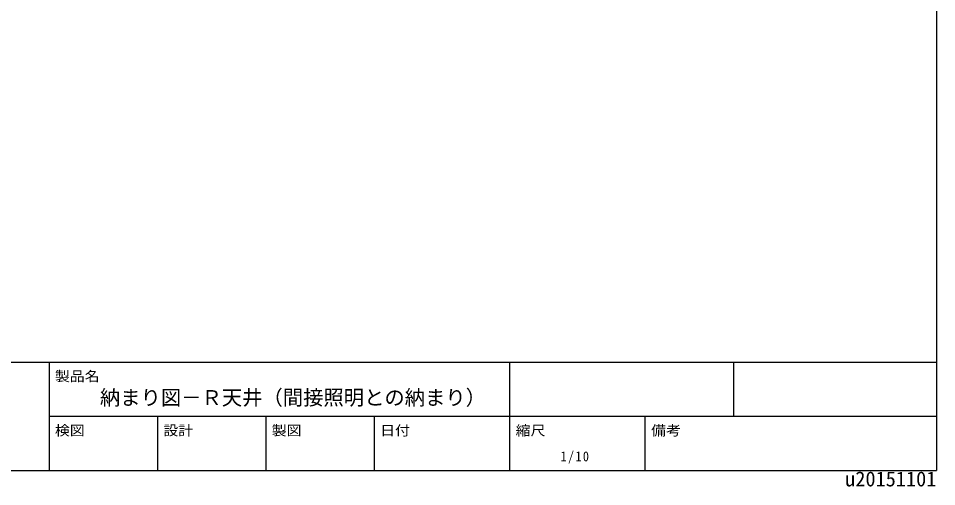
# Model space of a CAD drawing. Units: millimetres on the paper, enlarged 10 times. Extents: x -1375 to 1375, y -973 to 950.
# Drawn here: x 19 to 1375, y -973 to -283 of the extents above; entities that cross this region are included whole.
import ezdxf
from ezdxf.enums import TextEntityAlignment as Align

# ---------------------------------------------------------------- set-up
doc = ezdxf.new("R2010")
doc.units = ezdxf.units.MM
doc.header["$LTSCALE"] = 10
for name, color, linetype in [('1-6_文字', 4, 'Continuous'), ('F-3_太線２', 7, 'Continuous'), ('F-5_固定文字', 7, 'Continuous'), ('F-6_文字', 4, 'Continuous')]:
    doc.layers.add(name, color=color, linetype=linetype)
doc.styles.add('ＭＳ ゴシック', font='')
doc.styles.get('ＭＳ ゴシック').set_extended_font_data('MS Gothic')

msp = doc.modelspace()

# ---------------------------------------------------------------- linework, layer by layer
at = {"layer": 'F-3_太線２', "color": 3}
for p, q in [((1374.67, 950.5), (1374.67, -949.5)), ((-1375.33, -789.5), (1374.67, -789.5)), ((64.67, -789.5), (64.67, -949.5)), ((-1375.33, -949.5), (1374.67, -949.5))]:
    msp.add_line(p, q, dxfattribs=at)
at = {"layer": 'F-3_太線２'}
for p, q in [((744.67, -949.5), (744.67, -789.5)), ((1074.67, -789.5), (1074.67, -869.5)), ((64.67, -869.5), (1374.67, -869.5)), ((224.67, -869.5), (224.67, -949.5)), ((384.67, -869.5), (384.67, -949.5)), ((544.67, -869.5), (544.67, -949.5)), ((944.67, -949.5), (944.67, -869.5))]:
    msp.add_line(p, q, dxfattribs=at)

# ---------------------------------------------------------------- texts
at = {"layer": '1-6_文字', "color": 7, "style": 'ＭＳ ゴシック'}
msp.add_text('u20151101', height=21.99, dxfattribs=at).set_placement((1239.67, -979.5), align=Align.BOTTOM_LEFT)
at = {"layer": 'F-5_固定文字', "color": 4, "style": 'ＭＳ ゴシック', "width": 1.1}
for s, p in [('製品名', (73.3, -822.17)), ('縮尺', (753.3, -902.17)), ('検図', (73.3, -902.17)), ('設計', (233.3, -902.17)), ('製図', (393.3, -902.17)), ('日付', (553.3, -902.17)), ('備考', (953.3, -902.17))]:
    msp.add_text(s, height=14.66, dxfattribs=at).set_placement(p, align=Align.BOTTOM_LEFT)
at = {"layer": 'F-6_文字', "style": 'ＭＳ ゴシック'}
msp.add_text('納まり図－Ｒ天井（間接照明との納まり）', height=21.99, dxfattribs=at).set_placement((139.67, -859.5), align=Align.BOTTOM_LEFT)
at = {"layer": 'F-6_文字', "insert": (819.67, -939.5), "char_height": 14.66, "attachment_point": 7, "style": 'ＭＳ ゴシック'}
msp.add_mtext('\\T1.22;\\W0.9;1/10', dxfattribs=at)

doc.saveas('drawing.dxf')
